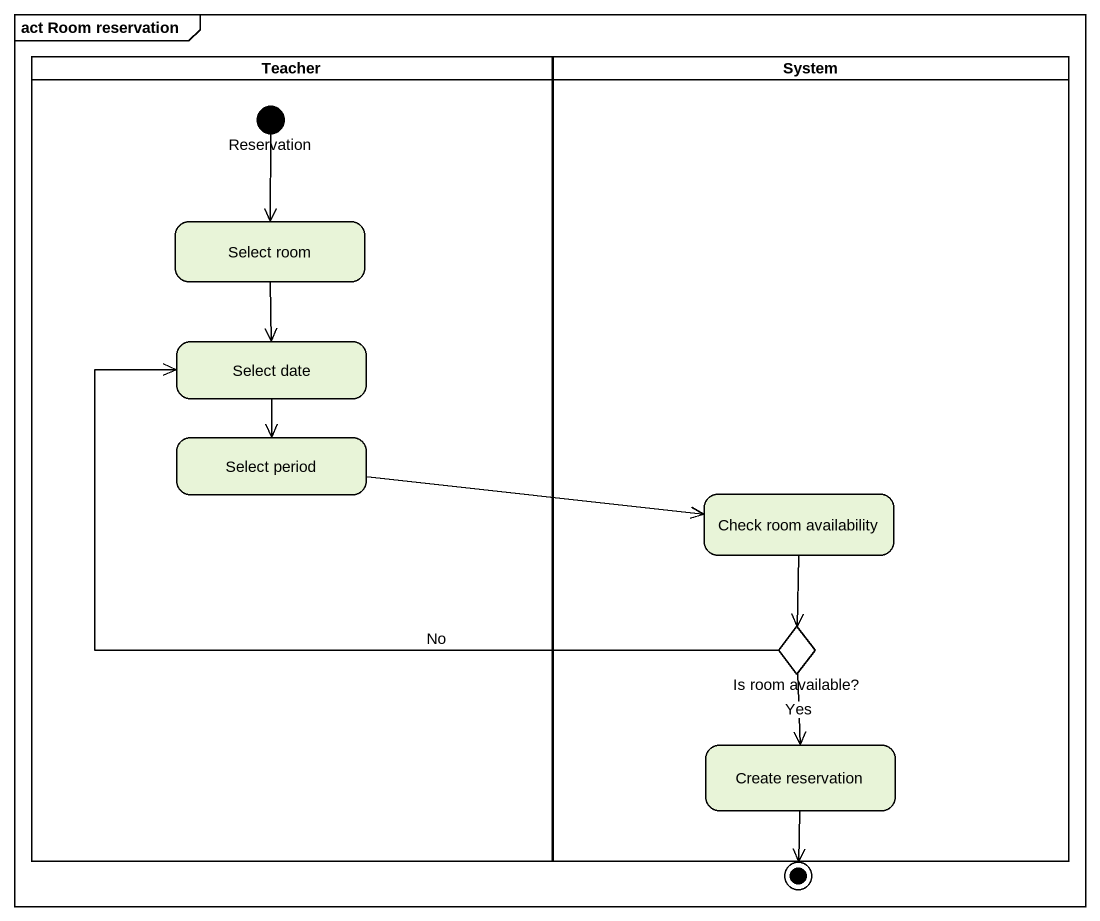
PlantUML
@startuml
mainframe act Room reservation
hide empty description
state Teacher <<partition>> {
  state Reservation <<start>>
  state "Select room" as Select_room
  state "Select date" as Select_date
  state "Select period" as Select_period
}
state System <<partition>> {
  state "Check room availability" as Check_room_availability
  state "Is room available?" as Is_room_available <<choice>>
  state "Create reservation" as Create_reservation
}
state final1 <<end>>
Reservation --> Select_room
Select_room --> Select_date
Select_date --> Select_period
Select_period -right-> Check_room_availability
Check_room_availability --> Is_room_available
Is_room_available -left-> Select_date : No
Is_room_available --> Create_reservation : Yes
Create_reservation --> final1
@enduml
